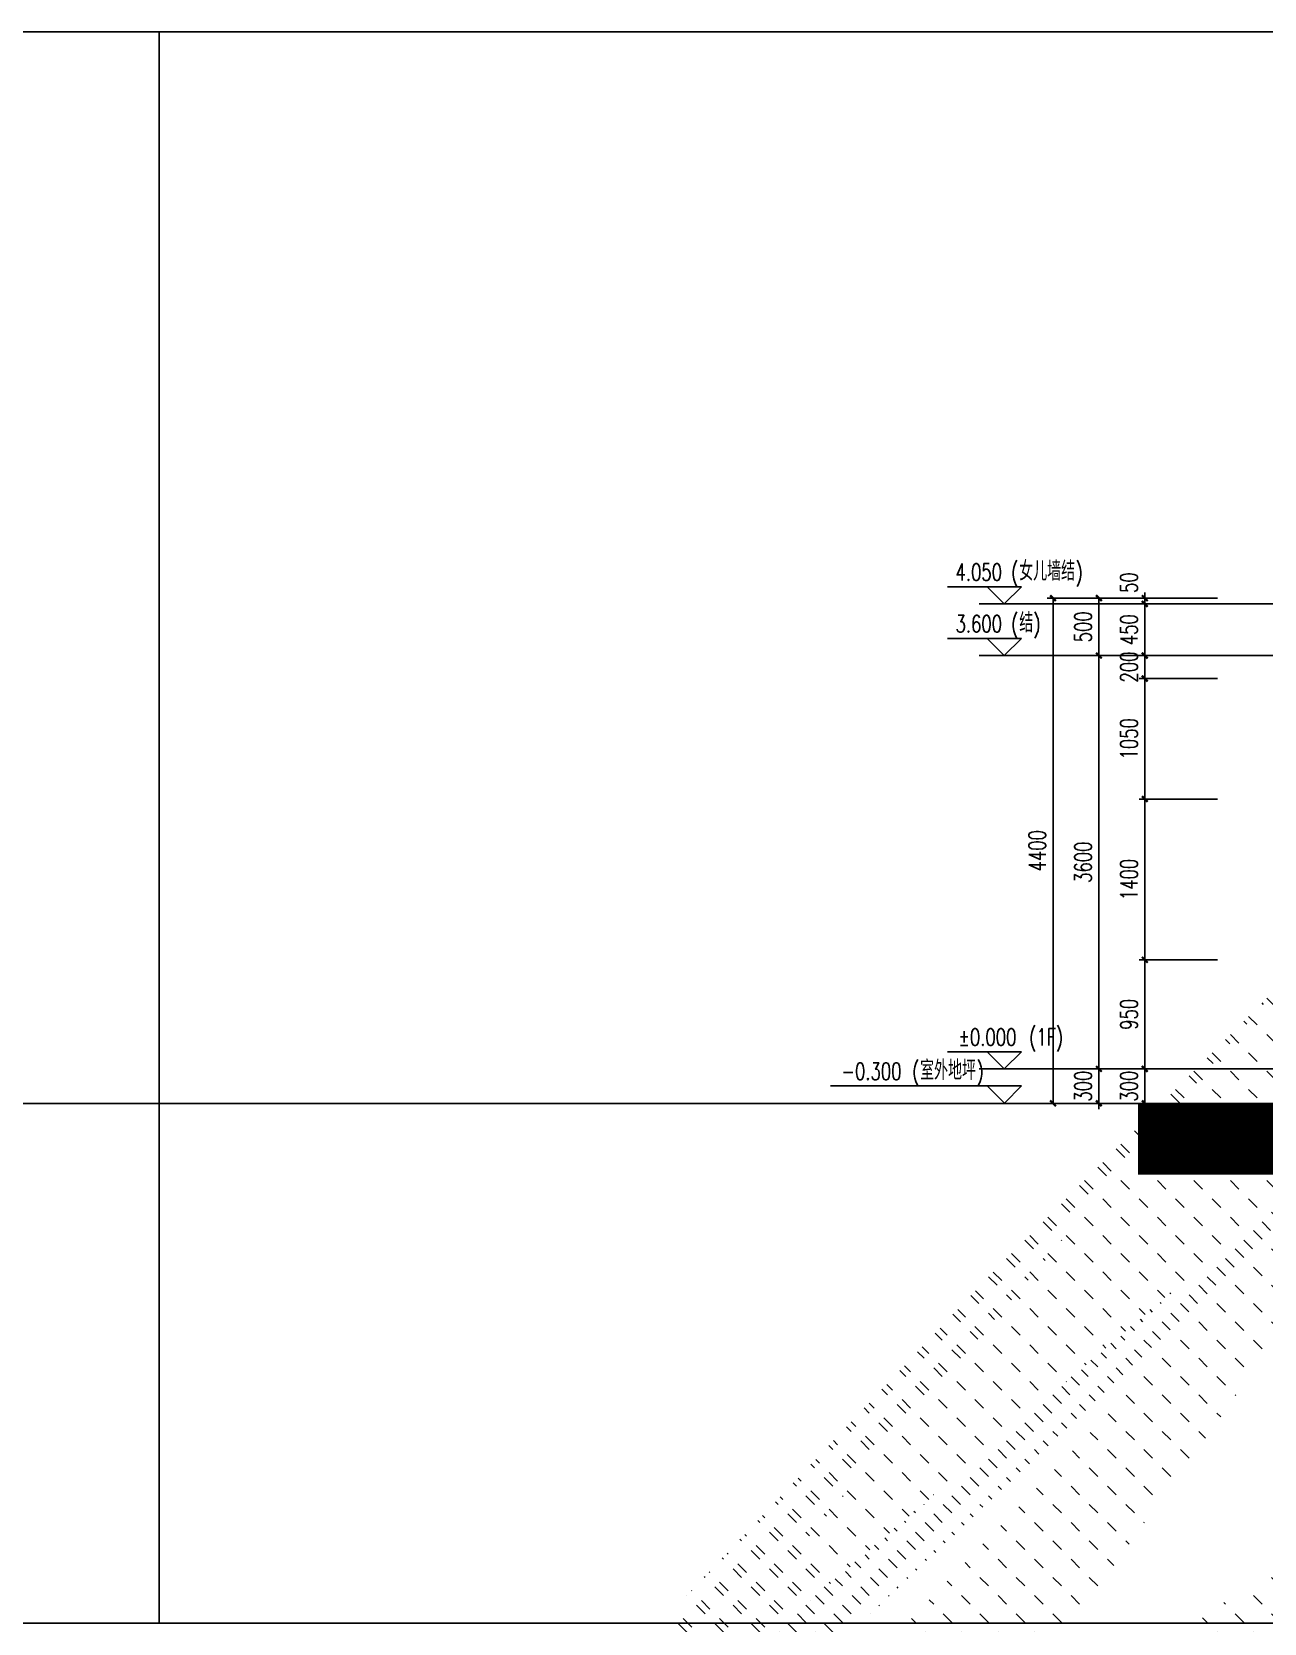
# Model space of a CAD drawing. Extents: x -2377130 to 293730, y -2 to 754590.
# Drawn here: x -2328761 to -2318022, y 512410 to 526270 of the extents above; entities that cross this region are included whole.
import ezdxf

# ---------------------------------------------------------------- set-up
doc = ezdxf.new("R2010")
doc.units = 0
doc.header["$LTSCALE"] = 1000
doc.header["$MEASUREMENT"] = 0
doc.linetypes.add('DOTE', pattern=[2.4200000000000004, 2, -0.2, 0.02, -0.2])
doc.layers.get('Defpoints').update_dxf_attribs({"color": 210})
for name, color, linetype in [('A-AXIS-D', 1, 'Continuous'), ('A-AXIS-DOTE', 14, 'DOTE'), ('A-AXIS-DP', 126, 'Continuous'), ('A-AXIS-ELEV', 4, 'Continuous'), ('A-LIN-V', 9, 'Continuous'), ('A-SFCE', 30, 'Continuous'), ('PUB_TEXT', 7, 'Continuous')]:
    doc.layers.add(name, color=color, linetype=linetype)
doc.layers.add('A-WALL-HATCH', color=8, linetype='Continuous', lineweight=13)
doc.styles.add('_TCH_DIM', font='SIMPLEX', dxfattribs={"bigfont": 'GBCBIG'})
doc.styles.add('_TCH_DIM_T3', font='SIMPLEX', dxfattribs={"width": 0.7058823529411765, "bigfont": 'GBCBIG'})
doc.dimstyles.new('_TCH_ARCH&&50', dxfattribs={"dimtxt": 148.75, "dimasz": 50, "dimexe": 50, "dimexo": 50, "dimgap": 63.12500000000001, "dimtad": 1, "dimdec": 0, "dimzin": 0, "dimdsep": 46, "dimtxsty": '_TCH_DIM_T3', "dimblk": 'ARCHTICK', "dimcen": 0.09, "dimclrt": 7, "dimazin": 2, "dimtfac": 1, "dimtdec": 0, "dimtix": 1, "dimtmove": 2, "dimatfit": 3, "dimfxl": 0, "dimtolj": 1, "dimtzin": 0, "dimarcsym": 0})

# ---------------------------------------------------------------- blocks, each defined once
blk = doc.blocks.new('_ArchTick')
at = {"color": 0, "linetype": 'ByBlock', "const_width": 0.4}
blk.add_lwpolyline([(-0.5, -0.5), (0.5, 0.5)], dxfattribs=at)
blk = doc.blocks.new('*D1978')
at = {"layer": 'A-AXIS-DP', "color": 0, "lineweight": -2}
for p, q in [((-2318430.000000001, 521337.4520265248), (-2319112.557540895, 521337.4520265248)), ((-2318430.000000001, 521287.4520265248), (-2319112.557540895, 521287.4520265248)), ((-2319062.557540895, 521337.4520265248), (-2319062.557540895, 521387.4520265248)), ((-2319062.557540895, 521287.4520265248), (-2319062.557540895, 521337.4520265248)), ((-2319062.557540895, 521287.4520265248), (-2319062.557540895, 521237.4520265248))]:
    blk.add_line(p, q, dxfattribs=at)
at = {"layer": 'Defpoints', "color": 0}
for p in [(-2319062.557540895, 521337.4520265248), (-2318380.000000001, 521337.4520265248), (-2318380.000000001, 521287.4520265248)]:
    blk.add_point(p, dxfattribs=at)
at = {"layer": 'A-AXIS-DP', "color": 0, "lineweight": -2, "xscale": 50, "yscale": 50, "zscale": 50}
for p, rotation in [((-2319062.557540895, 521337.4520265248), 270), ((-2319062.557540895, 521287.4520265248), 90)]:
    blk.add_blockref('_ArchTick', p, dxfattribs=dict(at, rotation=rotation))
at = {"layer": 'A-AXIS-DP', "color": 7, "insert": (-2319200.057540894, 521472.4520265246), "char_height": 148.75, "attachment_point": 5, "rotation": 90, "style": '_TCH_DIM_T3'}
blk.add_mtext('\\A1;50', dxfattribs=at)
blk = doc.blocks.new('*D1977')
at = {"layer": 'A-AXIS-DP', "color": 0, "lineweight": -2}
for p, q in [((-2318430.000000001, 521287.4520265248), (-2319112.557540895, 521287.4520265248)), ((-2319062.557540895, 520837.4520265248), (-2319062.557540895, 521287.4520265248)), ((-2318430.000000001, 520837.4520265248), (-2319112.557540895, 520837.4520265248))]:
    blk.add_line(p, q, dxfattribs=at)
at = {"layer": 'Defpoints', "color": 0}
for p in [(-2319062.557540895, 521287.4520265248), (-2318380.000000001, 521287.4520265248), (-2318380.000000001, 520837.4520265248)]:
    blk.add_point(p, dxfattribs=at)
at = {"layer": 'A-AXIS-DP', "color": 0, "lineweight": -2, "xscale": 50, "yscale": 50, "zscale": 50}
for p, rotation in [((-2319062.557540895, 521287.4520265248), 90), ((-2319062.557540895, 520837.4520265248), 270)]:
    blk.add_blockref('_ArchTick', p, dxfattribs=dict(at, rotation=rotation))
at = {"layer": 'A-AXIS-DP', "color": 7, "insert": (-2319200.057540895, 521062.4520265253), "char_height": 148.75, "attachment_point": 5, "rotation": 90, "style": '_TCH_DIM_T3'}
blk.add_mtext('\\A1;450', dxfattribs=at)
blk = doc.blocks.new('*D1976')
at = {"layer": 'A-AXIS-DP', "color": 0, "lineweight": -2}
for p, q in [((-2319062.557540895, 520837.4520265248), (-2319062.557540895, 520887.4520265248)), ((-2318430.000000001, 520837.4520265248), (-2319112.557540895, 520837.4520265248)), ((-2319062.557540895, 520637.4520265248), (-2319062.557540895, 520837.4520265248)), ((-2318430.000000001, 520637.4520265248), (-2319112.557540895, 520637.4520265248)), ((-2319062.557540895, 520637.4520265248), (-2319062.557540895, 520587.4520265248))]:
    blk.add_line(p, q, dxfattribs=at)
at = {"layer": 'Defpoints', "color": 0}
for p in [(-2319062.557540895, 520837.4520265248), (-2318380.000000001, 520837.4520265248), (-2318380.000000001, 520637.4520265248)]:
    blk.add_point(p, dxfattribs=at)
at = {"layer": 'A-AXIS-DP', "color": 0, "lineweight": -2, "xscale": 50, "yscale": 50, "zscale": 50}
for p, rotation in [((-2319062.557540895, 520837.4520265248), 270), ((-2319062.557540895, 520637.4520265248), 90)]:
    blk.add_blockref('_ArchTick', p, dxfattribs=dict(at, rotation=rotation))
at = {"layer": 'A-AXIS-DP', "color": 7, "insert": (-2319200.057540895, 520737.4520265253), "char_height": 148.75, "attachment_point": 5, "rotation": 90, "style": '_TCH_DIM_T3'}
blk.add_mtext('\\A1;200', dxfattribs=at)
blk = doc.blocks.new('*D1975')
at = {"layer": 'A-AXIS-DP', "color": 0, "lineweight": -2}
for p, q in [((-2318430.000000001, 520637.4520265248), (-2319112.557540895, 520637.4520265248)), ((-2319062.557540895, 519587.4520265799), (-2319062.557540895, 520637.4520265248)), ((-2318430.000000001, 519587.4520265799), (-2319112.557540895, 519587.4520265799))]:
    blk.add_line(p, q, dxfattribs=at)
at = {"layer": 'Defpoints', "color": 0}
for p in [(-2319062.557540895, 520637.4520265248), (-2318380.000000001, 520637.4520265248), (-2318380.000000001, 519587.4520265799)]:
    blk.add_point(p, dxfattribs=at)
at = {"layer": 'A-AXIS-DP', "color": 0, "lineweight": -2, "xscale": 50, "yscale": 50, "zscale": 50}
for p, rotation in [((-2319062.557540895, 520637.4520265248), 90), ((-2319062.557540895, 519587.4520265799), 270)]:
    blk.add_blockref('_ArchTick', p, dxfattribs=dict(at, rotation=rotation))
at = {"layer": 'A-AXIS-DP', "color": 7, "insert": (-2319200.057540895, 520112.4520265529), "char_height": 148.75, "attachment_point": 5, "rotation": 90, "style": '_TCH_DIM_T3'}
blk.add_mtext('\\A1;1050', dxfattribs=at)
blk = doc.blocks.new('*D1974')
at = {"layer": 'A-AXIS-DP', "color": 0, "lineweight": -2}
for p, q in [((-2318430.000000001, 519587.4520265799), (-2319112.557540895, 519587.4520265799)), ((-2319062.557540895, 518187.4520252013), (-2319062.557540895, 519587.4520265799)), ((-2318430.000000001, 518187.4520252013), (-2319112.557540895, 518187.4520252013))]:
    blk.add_line(p, q, dxfattribs=at)
at = {"layer": 'Defpoints', "color": 0}
for p in [(-2319062.557540895, 519587.4520265799), (-2318380.000000001, 519587.4520265799), (-2318380.000000001, 518187.4520252013)]:
    blk.add_point(p, dxfattribs=at)
at = {"layer": 'A-AXIS-DP', "color": 0, "lineweight": -2, "xscale": 50, "yscale": 50, "zscale": 50}
for p, rotation in [((-2319062.557540895, 519587.4520265799), 90), ((-2319062.557540895, 518187.4520252013), 270)]:
    blk.add_blockref('_ArchTick', p, dxfattribs=dict(at, rotation=rotation))
at = {"layer": 'A-AXIS-DP', "color": 7, "insert": (-2319200.057540895, 518887.4520258912), "char_height": 148.75, "attachment_point": 5, "rotation": 90, "style": '_TCH_DIM_T3'}
blk.add_mtext('\\A1;1400', dxfattribs=at)
blk = doc.blocks.new('*D1973')
at = {"layer": 'A-AXIS-DP', "color": 0, "lineweight": -2}
for p, q in [((-2318430.000000001, 518187.4520252013), (-2319112.557540895, 518187.4520252013)), ((-2319062.557540895, 517237.4520265248), (-2319062.557540895, 518187.4520252013)), ((-2318430.000000001, 517237.4520265248), (-2319112.557540895, 517237.4520265248))]:
    blk.add_line(p, q, dxfattribs=at)
at = {"layer": 'Defpoints', "color": 0}
for p in [(-2319062.557540895, 518187.4520252013), (-2318380.000000001, 518187.4520252013), (-2318380.000000001, 517237.4520265248)]:
    blk.add_point(p, dxfattribs=at)
at = {"layer": 'A-AXIS-DP', "color": 0, "lineweight": -2, "xscale": 50, "yscale": 50, "zscale": 50}
for p, rotation in [((-2319062.557540895, 518187.4520252013), 90), ((-2319062.557540895, 517237.4520265248), 270)]:
    blk.add_blockref('_ArchTick', p, dxfattribs=dict(at, rotation=rotation))
at = {"layer": 'A-AXIS-DP', "color": 7, "insert": (-2319200.057540895, 517712.4520258636), "char_height": 148.75, "attachment_point": 5, "rotation": 90, "style": '_TCH_DIM_T3'}
blk.add_mtext('\\A1;950', dxfattribs=at)
blk = doc.blocks.new('*D1972')
at = {"layer": 'A-AXIS-DP', "color": 0, "lineweight": -2}
for p, q in [((-2319062.557540895, 517237.4520265248), (-2319062.557540895, 517287.4520265248)), ((-2318430.000000001, 517237.4520265248), (-2319112.557540895, 517237.4520265248)), ((-2319062.557540895, 516937.4520265248), (-2319062.557540895, 517237.4520265248)), ((-2318430.000000001, 516937.4520265248), (-2319112.557540895, 516937.4520265248)), ((-2319062.557540895, 516937.4520265248), (-2319062.557540895, 516887.4520265248))]:
    blk.add_line(p, q, dxfattribs=at)
at = {"layer": 'Defpoints', "color": 0}
for p in [(-2319062.557540895, 517237.4520265248), (-2318380.000000001, 517237.4520265248), (-2318380.000000001, 516937.4520265248)]:
    blk.add_point(p, dxfattribs=at)
at = {"layer": 'A-AXIS-DP', "color": 0, "lineweight": -2, "xscale": 50, "yscale": 50, "zscale": 50}
for p, rotation in [((-2319062.557540895, 517237.4520265248), 270), ((-2319062.557540895, 516937.4520265248), 90)]:
    blk.add_blockref('_ArchTick', p, dxfattribs=dict(at, rotation=rotation))
at = {"layer": 'A-AXIS-DP', "color": 7, "insert": (-2319200.057540895, 517087.4520265253), "char_height": 148.75, "attachment_point": 5, "rotation": 90, "style": '_TCH_DIM_T3'}
blk.add_mtext('\\A1;300', dxfattribs=at)
blk = doc.blocks.new('*D1971')
at = {"layer": 'A-AXIS-D', "color": 0, "lineweight": -2}
for p, q in [((-2319476.724205018, 521337.4520265248), (-2319912.557540895, 521337.4520265248)), ((-2319862.557540895, 516937.4520265248), (-2319862.557540895, 521337.4520265248)), ((-2319476.724205018, 516937.4520265248), (-2319912.557540895, 516937.4520265248))]:
    blk.add_line(p, q, dxfattribs=at)
at = {"layer": 'Defpoints', "color": 0}
for p in [(-2319862.557540895, 521337.4520265248), (-2319426.724205018, 521337.4520265248), (-2319426.724205018, 516937.4520265248)]:
    blk.add_point(p, dxfattribs=at)
at = {"layer": 'A-AXIS-D', "color": 0, "lineweight": -2, "xscale": 50, "yscale": 50, "zscale": 50}
for p, rotation in [((-2319862.557540895, 521337.4520265248), 90), ((-2319862.557540895, 516937.4520265248), 270)]:
    blk.add_blockref('_ArchTick', p, dxfattribs=dict(at, rotation=rotation))
at = {"layer": 'A-AXIS-D', "color": 7, "insert": (-2320000.057540895, 519137.4520265253), "char_height": 148.75, "attachment_point": 5, "rotation": 90, "style": '_TCH_DIM_T3'}
blk.add_mtext('\\A1;4400', dxfattribs=at)
blk = doc.blocks.new('*D1970')
at = {"layer": 'A-AXIS-D', "color": 0, "lineweight": -2}
for p, q in [((-2319076.724205018, 521337.4520265248), (-2319512.557540895, 521337.4520265248)), ((-2319462.557540895, 520837.4520265248), (-2319462.557540895, 521337.4520265248)), ((-2319076.724205018, 520837.4520265248), (-2319512.557540895, 520837.4520265248))]:
    blk.add_line(p, q, dxfattribs=at)
at = {"layer": 'Defpoints', "color": 0}
for p in [(-2319462.557540895, 521337.4520265248), (-2319026.724205018, 521337.4520265248), (-2319026.724205018, 520837.4520265248)]:
    blk.add_point(p, dxfattribs=at)
at = {"layer": 'A-AXIS-D', "color": 0, "lineweight": -2, "xscale": 50, "yscale": 50, "zscale": 50}
for p, rotation in [((-2319462.557540895, 521337.4520265248), 90), ((-2319462.557540895, 520837.4520265248), 270)]:
    blk.add_blockref('_ArchTick', p, dxfattribs=dict(at, rotation=rotation))
at = {"layer": 'A-AXIS-D', "color": 7, "insert": (-2319600.057540895, 521087.4520265253), "char_height": 148.75, "attachment_point": 5, "rotation": 90, "style": '_TCH_DIM_T3'}
blk.add_mtext('\\A1;500', dxfattribs=at)
blk = doc.blocks.new('*D1969')
at = {"layer": 'A-AXIS-D', "color": 0, "lineweight": -2}
for p, q in [((-2319076.724205018, 520837.4520265248), (-2319512.557540895, 520837.4520265248)), ((-2319462.557540895, 517237.4520265248), (-2319462.557540895, 520837.4520265248)), ((-2319076.724205018, 517237.4520265248), (-2319512.557540895, 517237.4520265248))]:
    blk.add_line(p, q, dxfattribs=at)
at = {"layer": 'Defpoints', "color": 0}
for p in [(-2319462.557540895, 520837.4520265248), (-2319026.724205018, 520837.4520265248), (-2319026.724205018, 517237.4520265248)]:
    blk.add_point(p, dxfattribs=at)
at = {"layer": 'A-AXIS-D', "color": 0, "lineweight": -2, "xscale": 50, "yscale": 50, "zscale": 50}
for p, rotation in [((-2319462.557540895, 520837.4520265248), 90), ((-2319462.557540895, 517237.4520265248), 270)]:
    blk.add_blockref('_ArchTick', p, dxfattribs=dict(at, rotation=rotation))
at = {"layer": 'A-AXIS-D', "color": 7, "insert": (-2319600.057540895, 519037.4520265253), "char_height": 148.75, "attachment_point": 5, "rotation": 90, "style": '_TCH_DIM_T3'}
blk.add_mtext('\\A1;3600', dxfattribs=at)
blk = doc.blocks.new('*D1968')
at = {"layer": 'A-AXIS-D', "color": 0, "lineweight": -2}
for p, q in [((-2319462.557540895, 517237.4520265248), (-2319462.557540895, 517287.4520265248)), ((-2319076.724205018, 517237.4520265248), (-2319512.557540895, 517237.4520265248)), ((-2319462.557540895, 516937.4520265248), (-2319462.557540895, 517237.4520265248)), ((-2319076.724205018, 516937.4520265248), (-2319512.557540895, 516937.4520265248)), ((-2319462.557540895, 516937.4520265248), (-2319462.557540895, 516887.4520265248))]:
    blk.add_line(p, q, dxfattribs=at)
at = {"layer": 'Defpoints', "color": 0}
for p in [(-2319462.557540895, 517237.4520265248), (-2319026.724205018, 517237.4520265248), (-2319026.724205018, 516937.4520265248)]:
    blk.add_point(p, dxfattribs=at)
at = {"layer": 'A-AXIS-D', "color": 0, "lineweight": -2, "xscale": 50, "yscale": 50, "zscale": 50}
for p, rotation in [((-2319462.557540895, 517237.4520265248), 270), ((-2319462.557540895, 516937.4520265248), 90)]:
    blk.add_blockref('_ArchTick', p, dxfattribs=dict(at, rotation=rotation))
at = {"layer": 'A-AXIS-D', "color": 7, "insert": (-2319600.057540895, 517087.4520265253), "char_height": 148.75, "attachment_point": 5, "rotation": 90, "style": '_TCH_DIM_T3'}
blk.add_mtext('\\A1;300', dxfattribs=at)

msp = doc.modelspace()

# ---------------------------------------------------------------- hatches: boundary and pattern name
at = {"layer": 'A-WALL-HATCH'}
h = msp.add_hatch(dxfattribs=at)
h.set_pattern_fill('夯实土壤', color=8, scale=40)
h.set_pattern_definition([(45, (-40602123200.57701, -3385484292.547974), (-158.9576044107359, 158.9576044107359), []), (45, (-40602123116.57701, -3385484292.547974), (-158.9576044107359, 158.9576044107359), []), (45, (-40602123032.57701, -3385484292.547974), (-158.9576044107359, 158.9576044107359), []), (135, (-40602123200.57701, -3385484292.547974), (-158.9576044107359, -158.9576044107359), [106, -118.8]), (135, (-40602123158.57701, -3385484250.547974), (-158.9576044107359, -158.9576044107359), [106, -118.8]), (135, (-40602123116.57701, -3385484208.547974), (-158.9576044107359, -158.9576044107359), [106, -118.8])])
h.paths.add_polyline_path([(-2317008.774597163, 516762.4520261625), (-2313224.501220697, 516762.4520261625), (-2313224.501220697, 516317.4520265245), (-2317008.774597162, 516317.4520265246)])
h.paths.add_polyline_path([(-2319121.22541809, 516937.4520265246), (-2317308.774597168, 516937.4520265246), (-2317308.774597168, 516317.4520265246), (-2319121.22541809, 516317.4520265246)])
h.paths.add_polyline_path([(-2312611.22541809, 516317.4520265246), (-2312611.225418079, 516762.4520262777), (-2313224.501220698, 516762.4520262777), (-2313224.501220697, 516317.4520265246)])
h.paths.add_polyline_path([(-2310250, 516317.4520265246), (-2310250, 516937.4520265244), (-2312311.22541809, 516937.4520265246), (-2312311.22541809, 516317.4520265246)])

# ---------------------------------------------------------------- linework, layer by layer
at = {"layer": 'A-AXIS-DOTE', "color": 8, "ltscale": 30}
for p, q in [((-2320506.724205017, 521287.4520265246), (-2313010.000007629, 521287.4520265246)), ((-2320506.724205017, 520837.4520265246), (-2313010.000007629, 520837.4520265246)), ((-2320506.724205017, 517237.4520265246), (-2310160, 517237.4520265246))]:
    msp.add_line(p, q, dxfattribs=at)
at = {"layer": 'A-AXIS-DOTE', "color": 8}
msp.add_line((-2320506.724205017, 516937.4520265246), (-2310160, 516937.4520265246), dxfattribs=at)
at = {"layer": 'A-AXIS-ELEV', "color": 8}
for p, q in [((-2320136.724205017, 521437.4520260477), (-2320780.506088257, 521437.4520260477)), ((-2320286.724205017, 521287.4520260477), (-2320436.724205017, 521437.4520260477)), ((-2320286.724205017, 521287.4520260477), (-2320136.724205017, 521437.4520260477)), ((-2320136.724205017, 520987.4520260477), (-2320780.506088257, 520987.4520260477)), ((-2320286.724205017, 520837.4520260477), (-2320436.724205017, 520987.4520260477)), ((-2320286.724205017, 520837.4520260477), (-2320136.724205017, 520987.4520260477)), ((-2320136.724205017, 517387.4520265246), (-2320780.506088257, 517387.4520265246)), ((-2320286.724205017, 517237.4520265246), (-2320436.724205017, 517387.4520265246)), ((-2320286.724205017, 517237.4520265246), (-2320136.724205017, 517387.4520265246)), ((-2320136.580276489, 517089.3923651362), (-2321800, 517089.3923651362)), ((-2320286.580276489, 516939.3923651362), (-2320436.580276489, 517089.3923651362)), ((-2320286.580276489, 516939.3923651362), (-2320136.580276489, 517089.3923651362))]:
    msp.add_line(p, q, dxfattribs=at)
at = {"layer": 'A-LIN-V', "color": 8}
for points in [[(-2377130, 526270), (-2327650, 526270), (-2327650, 512410), (-2377130, 512410)], [(-2327650, 526270), (-2279870, 526270), (-2279870, 512410), (-2327650, 512410)]]:
    msp.add_lwpolyline(points, close=True, dxfattribs=at)
at = {"layer": 'A-SFCE', "color": 8}
msp.add_line((-2333566.724205017, 516937.4520265245), (-2279870, 516937.4520265247), dxfattribs=at)

# ---------------------------------------------------------------- texts
at = {"layer": 'PUB_TEXT', "color": 8, "style": '_TCH_DIM', "width": 0.7058823529411765}
for s, p in [('4.050', (-2320711.506088257, 521489.9520260477)), ('(', (-2320226.506088257, 521489.9520260477)), (')', (-2319665.016726555, 521489.9520260477)), ('3.600', (-2320711.506088257, 521039.9520260477)), ('(', (-2320226.506088257, 521039.9520260477)), (')', (-2320033.633747831, 521039.9520260477)), ('%%P0.000', (-2320685.506088257, 517439.9520265246)), ('(1F)', (-2320070.506088257, 517439.9520265246)), ('-0.300', (-2321705, 517141.8923651362)), ('(', (-2321090, 517141.8923651362)), (')', (-2320528.510638298, 517141.8923651362))]:
    msp.add_text(s, height=148.75, dxfattribs=at).set_placement(p)
at = {"layer": 'PUB_TEXT', "color": 8, "style": '_TCH_DIM'}
for s, p in [('女儿墙结', (-2320156.506088257, 521489.9520260477)), ('结', (-2320156.506088257, 521039.9520260477)), ('室外地坪', (-2321020, 517141.8923651362))]:
    msp.add_text(s, height=168.7943262411347, dxfattribs=at).set_placement(p)

# ---------------------------------------------------------------- dimensions: what is measured, and where the dimension line sits
at = {"layer": 'A-AXIS-D', "color": 8}
for p1, p2, picture, middle in [((-2319426.724205017, 516937.4520265246), (-2319426.724205017, 521337.4520265246), '*D1971', (-2320000.057540895, 519137.4520265253)), ((-2319026.724205017, 520837.4520265246), (-2319026.724205017, 521337.4520265246), '*D1970', (-2319600.057540895, 521087.4520265253)), ((-2319026.724205017, 517237.4520265246), (-2319026.724205017, 520837.4520265246), '*D1969', (-2319600.057540895, 519037.4520265253)), ((-2319026.724205017, 516937.4520265246), (-2319026.724205017, 517237.4520265246), '*D1968', (-2319600.057540895, 517087.4520265253))]:
    dim = msp.add_aligned_dim(p1=p1, p2=p2, distance=435.8333358778618, dimstyle='_TCH_ARCH&&50', dxfattribs=at)
    dim.commit()
    dim.dimension.update_dxf_attribs({"geometry": picture, "text_midpoint": middle})
at = {"layer": 'A-AXIS-DP', "color": 8}
dim = msp.add_linear_dim(base=(-2319062.557540895, 521337.4520265248), p1=(-2318380, 521287.4520265246), p2=(-2318380, 521337.4520265246), angle=90, dimstyle='_TCH_ARCH&&50', dxfattribs=at)
dim.commit()
dim.dimension.update_dxf_attribs({"geometry": '*D1978', "text_midpoint": (-2319200.057540894, 521472.4520265246), "dimtype": 161})
for p1, p2, picture, middle in [((-2318380, 520837.4520265246), (-2318380, 521287.4520265246), '*D1977', (-2319200.057540895, 521062.4520265253)), ((-2318380, 520637.4520265246), (-2318380, 520837.4520265246), '*D1976', (-2319200.057540895, 520737.4520265253)), ((-2318380, 519587.4520265796), (-2318380, 520637.4520265246), '*D1975', (-2319200.057540895, 520112.4520265529)), ((-2318380, 518187.4520252011), (-2318380, 519587.4520265796), '*D1974', (-2319200.057540895, 518887.4520258912)), ((-2318380, 517237.4520265246), (-2318380, 518187.4520252011), '*D1973', (-2319200.057540895, 517712.4520258636)), ((-2318380, 516937.4520265246), (-2318380, 517237.4520265246), '*D1972', (-2319200.057540895, 517087.4520265253))]:
    dim = msp.add_aligned_dim(p1=p1, p2=p2, distance=682.5575408949517, dimstyle='_TCH_ARCH&&50', dxfattribs=at)
    dim.commit()
    dim.dimension.update_dxf_attribs({"geometry": picture, "text_midpoint": middle})

doc.saveas('drawing.dxf')
